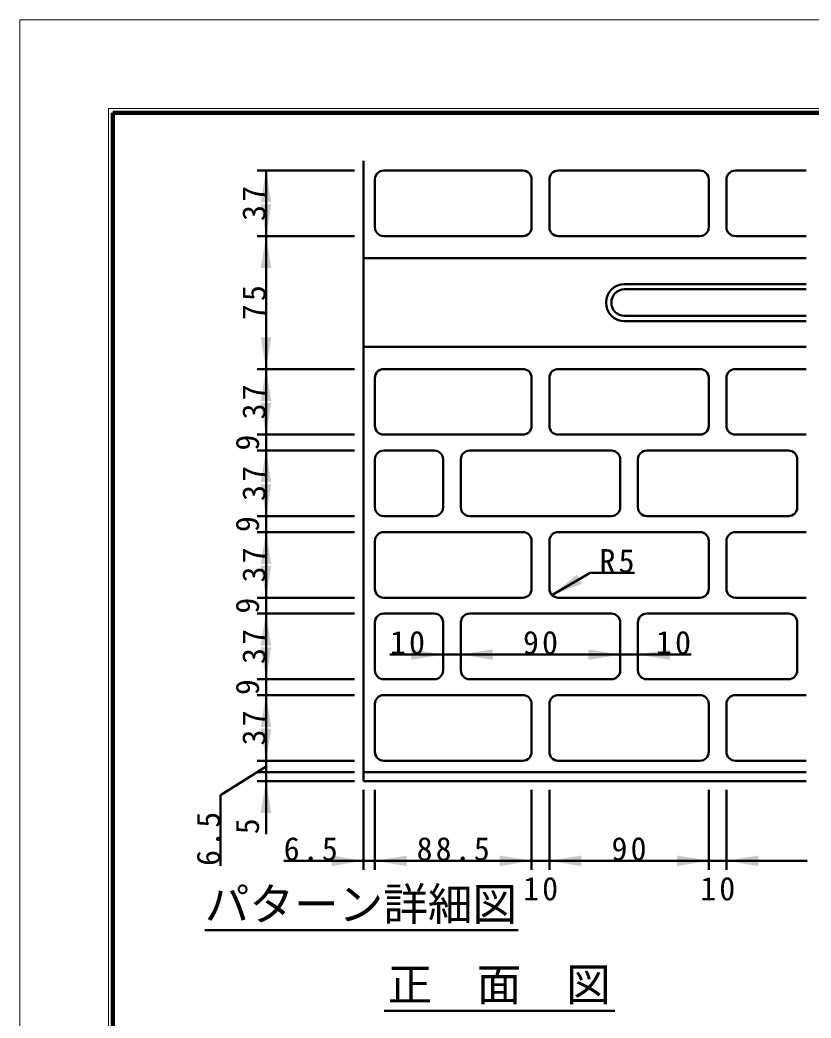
# Model space of a CAD drawing. Units: millimetres, scale not verified, with parts at other scales. Extents: x -2102 to 2102, y -1485 to 1485.
# Drawn here: x -2102 to -1209, y 359 to 1485 of the extents above; entities that cross this region are included whole.
import ezdxf
from ezdxf.enums import TextEntityAlignment as Align

# ---------------------------------------------------------------- set-up
doc = ezdxf.new("R2010")
doc.units = ezdxf.units.MM
doc.header["$LTSCALE"] = 5
doc.layers.add('0-0_V-nasSTD', color=7, linetype='Continuous', lineweight=35)
doc.layers.add('0-1_0', color=7, linetype='Continuous', lineweight=50)
doc.styles.add('ＭＳ ゴシック', font='')
doc.styles.get('ＭＳ ゴシック').set_extended_font_data('MS Gothic')

msp = doc.modelspace()

# ---------------------------------------------------------------- linework, layer by layer
at = {"layer": '0-0_V-nasSTD', "lineweight": 100}
msp.add_line((-1997.5, 1380), (-1997.5, -1380), dxfattribs=at)
at = {"layer": '0-0_V-nasSTD', "lineweight": 50}
msp.add_line((-1714.642, 626), (-1714.642, 1326), dxfattribs=at)
at = {"layer": '0-0_V-nasSTD', "lineweight": 18}
for points in [[(-2102.5, -1485), (-2102.5, 1485), (2102.5, 1485), (2102.5, -1485)], [(-2002.5, -1385), (-2002.5, 1385), (2002.5, 1385), (2002.5, -1385)]]:
    msp.add_lwpolyline(points, close=True, dxfattribs=at)
at = {"layer": '0-0_V-nasSTD', "lineweight": 100}
msp.add_lwpolyline([(1997.5, -1380), (1997.5, 1380), (-1997.5, 1380)], dxfattribs=at)
at = {"layer": '0-0_V-nasSTD'}
for points in [[(-1830.642, 1279), (-1824.642, 1315), (-1818.642, 1279)], [(-1830.642, 1277), (-1824.642, 1241), (-1818.642, 1277)], [(-1830.642, 1205), (-1824.642, 1241), (-1818.642, 1205)], [(-1830.642, 1127), (-1824.642, 1091), (-1818.642, 1127)], [(-1830.642, 1055), (-1824.642, 1091), (-1818.642, 1055)], [(-1830.642, 1053), (-1824.642, 1017), (-1818.642, 1053)], [(-1830.642, 963), (-1824.642, 999), (-1818.642, 963)], [(-1830.642, 961), (-1824.642, 925), (-1818.642, 961)], [(-1830.642, 871), (-1824.642, 907), (-1818.642, 871)], [(-1830.642, 869), (-1824.642, 833), (-1818.642, 869)], [(-1501.713, 835.929), (-1473.536, 859.125), (-1467.536, 848.733)], [(-1830.642, 779), (-1824.642, 815), (-1818.642, 779)], [(-1830.642, 777), (-1824.642, 741), (-1818.642, 777)], [(-1660.642, 762.742), (-1660.642, 774.742), (-1624.642, 768.742)], [(-1604.642, 768.742), (-1568.642, 762.742), (-1568.642, 774.742)], [(-1460.642, 762.742), (-1460.642, 774.742), (-1424.642, 768.742)], [(-1404.642, 768.742), (-1368.642, 762.742), (-1368.642, 774.742)], [(-1830.642, 687), (-1824.642, 723), (-1818.642, 687)], [(-1830.642, 685), (-1824.642, 649), (-1818.642, 685)], [(-1830.642, 590), (-1824.642, 626), (-1818.642, 590)], [(-1750.642, 530), (-1750.642, 542), (-1714.642, 536)], [(-1701.642, 536), (-1665.642, 530), (-1665.642, 542)], [(-1560.642, 530), (-1560.642, 542), (-1524.642, 536)], [(-1504.642, 536), (-1468.642, 530), (-1468.642, 542)], [(-1360.642, 530), (-1360.642, 542), (-1324.642, 536)], [(-1304.642, 536), (-1268.642, 530), (-1268.642, 542)]]:
    msp.add_solid(points, dxfattribs=at)
at = {"layer": '0-1_0'}
for p, q in [((-1724.642, 1315), (-1834.642, 1315)), ((-1824.642, 1241), (-1824.642, 1315)), ((-1534.642, 1315), (-1691.642, 1315)), ((-1334.642, 1315), (-1494.642, 1315)), ((-1214.642, 1315), (-1294.642, 1315)), ((-1701.642, 1305), (-1701.642, 1251)), ((-1524.642, 1251), (-1524.642, 1305)), ((-1504.642, 1305), (-1504.642, 1251)), ((-1324.642, 1251), (-1324.642, 1305)), ((-1304.642, 1305), (-1304.642, 1251)), ((-1724.642, 1241), (-1834.642, 1241)), ((-1824.642, 1091), (-1824.642, 1241)), ((-1691.642, 1241), (-1534.642, 1241)), ((-1494.642, 1241), (-1334.642, 1241)), ((-1294.642, 1241), (-1214.642, 1241)), ((-1214.642, 1216), (-1714.642, 1216)), ((-1419.642, 1187), (-1214.642, 1187)), ((-1419.642, 1181), (-1214.642, 1181)), ((-1419.642, 1151), (-1214.642, 1151)), ((-1419.642, 1145), (-1214.642, 1145)), ((-1714.642, 1116), (-1214.642, 1116)), ((-1724.642, 1091), (-1834.642, 1091)), ((-1824.642, 1017), (-1824.642, 1091)), ((-1691.642, 1091), (-1534.642, 1091)), ((-1494.642, 1091), (-1334.642, 1091)), ((-1294.642, 1091), (-1214.642, 1091)), ((-1701.642, 1027), (-1701.642, 1081)), ((-1524.642, 1081), (-1524.642, 1027)), ((-1504.642, 1027), (-1504.642, 1081)), ((-1324.642, 1081), (-1324.642, 1027)), ((-1304.642, 1027), (-1304.642, 1081)), ((-1724.642, 1017), (-1834.642, 1017)), ((-1824.642, 999), (-1824.642, 1017)), ((-1534.642, 1017), (-1691.642, 1017)), ((-1334.642, 1017), (-1494.642, 1017)), ((-1214.642, 1017), (-1294.642, 1017)), ((-1724.642, 999), (-1834.642, 999)), ((-1824.642, 925), (-1824.642, 999)), ((-1634.642, 999), (-1691.642, 999)), ((-1434.642, 999), (-1594.642, 999)), ((-1234.642, 999), (-1394.642, 999)), ((-1701.642, 989), (-1701.642, 935)), ((-1624.642, 935), (-1624.642, 989)), ((-1604.642, 989), (-1604.642, 935)), ((-1424.642, 935), (-1424.642, 989)), ((-1404.642, 989), (-1404.642, 935)), ((-1224.642, 935), (-1224.642, 989)), ((-1724.642, 925), (-1834.642, 925)), ((-1724.642, 925), (-1834.642, 925)), ((-1824.642, 907), (-1824.642, 925)), ((-1691.642, 925), (-1634.642, 925)), ((-1594.642, 925), (-1434.642, 925)), ((-1394.642, 925), (-1234.642, 925)), ((-1724.642, 907), (-1834.642, 907)), ((-1824.642, 833), (-1824.642, 907)), ((-1534.642, 907), (-1691.642, 907)), ((-1334.642, 907), (-1494.642, 907)), ((-1214.642, 907), (-1294.642, 907)), ((-1701.642, 897), (-1701.642, 843)), ((-1524.642, 843), (-1524.642, 897)), ((-1504.642, 897), (-1504.642, 843)), ((-1324.642, 843), (-1324.642, 897)), ((-1304.642, 897), (-1304.642, 843)), ((-1458.412, 860.929), (-1501.713, 835.929)), ((-1408.412, 860.929), (-1458.412, 860.929)), ((-1724.642, 833), (-1834.642, 833)), ((-1724.642, 833), (-1834.642, 833)), ((-1824.642, 815), (-1824.642, 833)), ((-1691.642, 833), (-1534.642, 833)), ((-1494.642, 833), (-1334.642, 833)), ((-1294.642, 833), (-1214.642, 833)), ((-1724.642, 815), (-1834.642, 815)), ((-1824.642, 741), (-1824.642, 815)), ((-1634.642, 815), (-1691.642, 815)), ((-1434.642, 815), (-1594.642, 815)), ((-1234.642, 815), (-1394.642, 815)), ((-1701.642, 805), (-1701.642, 751)), ((-1624.642, 751), (-1624.642, 805)), ((-1604.642, 805), (-1604.642, 751)), ((-1424.642, 751), (-1424.642, 805)), ((-1404.642, 805), (-1404.642, 751)), ((-1224.642, 751), (-1224.642, 805)), ((-1684.642, 768.742), (-1624.642, 768.742)), ((-1624.642, 768.742), (-1604.642, 768.742)), ((-1604.642, 768.742), (-1424.642, 768.742)), ((-1424.642, 768.742), (-1404.642, 768.742)), ((-1344.642, 768.742), (-1404.642, 768.742)), ((-1724.642, 741), (-1834.642, 741)), ((-1724.642, 741), (-1834.642, 741)), ((-1824.642, 723), (-1824.642, 741)), ((-1691.642, 741), (-1634.642, 741)), ((-1594.642, 741), (-1434.642, 741)), ((-1394.642, 741), (-1234.642, 741)), ((-1724.642, 723), (-1834.642, 723)), ((-1534.642, 723), (-1691.642, 723)), ((-1334.642, 723), (-1494.642, 723)), ((-1214.642, 723), (-1294.642, 723)), ((-1701.642, 713), (-1701.642, 659)), ((-1524.642, 659), (-1524.642, 713)), ((-1504.642, 713), (-1504.642, 659)), ((-1324.642, 659), (-1324.642, 713)), ((-1304.642, 713), (-1304.642, 659)), ((-1876.178, 610.284), (-1824.642, 642.5)), ((-1724.642, 649), (-1834.642, 649)), ((-1691.642, 649), (-1534.642, 649)), ((-1494.642, 649), (-1334.642, 649)), ((-1294.642, 649), (-1214.642, 649)), ((-1724.642, 636), (-1834.642, 636)), ((-1824.642, 626), (-1824.642, 636)), ((-1714.642, 636), (-1214.642, 636)), ((-1724.642, 626), (-1834.642, 626)), ((-1824.642, 566), (-1824.642, 626)), ((-1714.642, 626), (-1214.642, 626)), ((-1876.178, 530.284), (-1876.178, 610.284)), ((-1714.642, 616), (-1714.642, 526)), ((-1701.642, 616), (-1701.642, 526)), ((-1524.642, 616), (-1524.642, 526)), ((-1504.642, 616), (-1504.642, 526)), ((-1324.642, 616), (-1324.642, 526)), ((-1304.642, 616), (-1304.642, 526)), ((-1804.642, 536), (-1714.642, 536)), ((-1714.642, 536), (-1701.642, 536)), ((-1701.642, 536), (-1524.642, 536)), ((-1524.642, 536), (-1504.642, 536)), ((-1504.642, 536), (-1324.642, 536)), ((-1324.642, 536), (-1304.642, 536)), ((-1304.642, 536), (-1213.642, 536)), ((-1893.821, 457.611), (-1539.811, 457.611)), ((-1691.352, 366.857), (-1430.545, 366.857))]:
    msp.add_line(p, q, dxfattribs=at)
msp.add_lwpolyline([(-1824.642, 636), (-1824.642, 649), (-1824.642, 723)], dxfattribs=at)
for centre, radius, start, end in [((-1691.642, 1305), 10, 90, 180), ((-1534.642, 1305), 10, 0, 90), ((-1494.642, 1305), 10, 90, 180), ((-1334.642, 1305), 10, 0, 90), ((-1294.642, 1305), 10, 90, 180), ((-1691.642, 1251), 10, 180, 270), ((-1534.642, 1251), 10, 270, 0), ((-1494.642, 1251), 10, 180, 270), ((-1334.642, 1251), 10, 270, 0), ((-1294.642, 1251), 10, 180, 270), ((-1419.642, 1166), 21, 90, 270), ((-1419.642, 1166), 15, 90, 270), ((-1691.642, 1081), 10, 90, 180), ((-1534.642, 1081), 10, 0, 90), ((-1494.642, 1081), 10, 90, 180), ((-1334.642, 1081), 10, 0, 90), ((-1294.642, 1081), 10, 90, 180), ((-1691.642, 1027), 10, 180, 270), ((-1534.642, 1027), 10, 270, 0), ((-1494.642, 1027), 10, 180, 270), ((-1334.642, 1027), 10, 270, 0), ((-1294.642, 1027), 10, 180, 270), ((-1691.642, 989), 10, 90, 180), ((-1634.642, 989), 10, 0, 90), ((-1594.642, 989), 10, 90, 180), ((-1434.642, 989), 10, 0, 90), ((-1394.642, 989), 10, 90, 180), ((-1234.642, 989), 10, 0, 90), ((-1691.642, 935), 10, 180, 270), ((-1634.642, 935), 10, 270, 0), ((-1594.642, 935), 10, 180, 270), ((-1434.642, 935), 10, 270, 0), ((-1394.642, 935), 10, 180, 270), ((-1234.642, 935), 10, 270, 0), ((-1691.642, 897), 10, 90, 180), ((-1534.642, 897), 10, 0, 90), ((-1494.642, 897), 10, 90, 180), ((-1334.642, 897), 10, 0, 90), ((-1294.642, 897), 10, 90, 180), ((-1691.642, 843), 10, 180, 270), ((-1534.642, 843), 10, 270, 0), ((-1494.642, 843), 10, 180, 270), ((-1334.642, 843), 10, 270, 0), ((-1294.642, 843), 10, 180, 270), ((-1691.642, 805), 10, 90, 180), ((-1634.642, 805), 10, 0, 90), ((-1594.642, 805), 10, 90, 180), ((-1434.642, 805), 10, 0, 90), ((-1394.642, 805), 10, 90, 180), ((-1234.642, 805), 10, 0, 90), ((-1691.642, 751), 10, 180, 270), ((-1634.642, 751), 10, 270, 0), ((-1594.642, 751), 10, 180, 270), ((-1434.642, 751), 10, 270, 0), ((-1394.642, 751), 10, 180, 270), ((-1234.642, 751), 10, 270, 0), ((-1691.642, 713), 10, 90, 180), ((-1534.642, 713), 10, 0, 90), ((-1494.642, 713), 10, 90, 180), ((-1334.642, 713), 10, 0, 90), ((-1294.642, 713), 10, 90, 180), ((-1691.642, 659), 10, 180, 270), ((-1534.642, 659), 10, 270, 0), ((-1494.642, 659), 10, 180, 270), ((-1334.642, 659), 10, 270, 0), ((-1294.642, 659), 10, 180, 270)]:
    msp.add_arc(centre, radius, start, end, dxfattribs=at)

# ---------------------------------------------------------------- texts
at = {"layer": '0-0_V-nasSTD', "style": 'ＭＳ ゴシック'}
for s, p in [('9', (-1824.642, 999)), ('9', (-1824.642, 907)), ('9', (-1824.642, 815)), ('9', (-1824.642, 723)), ('5', (-1824.642, 566))]:
    msp.add_text(s, height=26.39, rotation=90, dxfattribs=at).set_placement(p, align=Align.BOTTOM_LEFT)
for s, p in [('パターン詳細図', (-1893.821, 457.611)), ('正\u3000面\u3000図', (-1687.352, 366.857))]:
    msp.add_text(s, height=36.95, dxfattribs=at).set_placement(p, align=Align.BOTTOM_LEFT)
at = {"layer": '0-0_V-nasSTD', "char_height": 26.39, "attachment_point": 7, "rotation": 90, "style": 'ＭＳ ゴシック'}
for s, insert in [('\\T1.2;37', (-1824.642, 1258.2)), ('\\T1.2;75', (-1824.642, 1146.2)), ('\\T1.2;37', (-1824.642, 1034.2)), ('\\T1.2;37', (-1824.642, 942.2)), ('\\T1.2;37', (-1824.642, 850.2)), ('\\T1.2;37', (-1824.642, 758.2)), ('\\T1.2;37', (-1824.642, 666.2)), ('\\T1.2;6.5', (-1876.178, 530.284))]:
    msp.add_mtext(s, dxfattribs=dict(at, insert=insert))
at = {"layer": '0-0_V-nasSTD', "char_height": 26.39, "attachment_point": 7, "style": 'ＭＳ ゴシック'}
for s, insert in [('\\T1.2;R5', (-1448.012, 860.929)), ('\\T1.2;10', (-1684.642, 768.742)), ('\\T1.2;90', (-1534.442, 768.742)), ('\\T1.2;10', (-1384.242, 768.742)), ('\\T1.2;6.5', (-1804.642, 536)), ('\\T1.2;88.5', (-1654.542, 536)), ('\\T1.2;90', (-1434.442, 536)), ('\\T1.2;10', (-1534.297, 491)), ('\\T1.2;10', (-1334.297, 491))]:
    msp.add_mtext(s, dxfattribs=dict(at, insert=insert))

doc.saveas('drawing.dxf')
